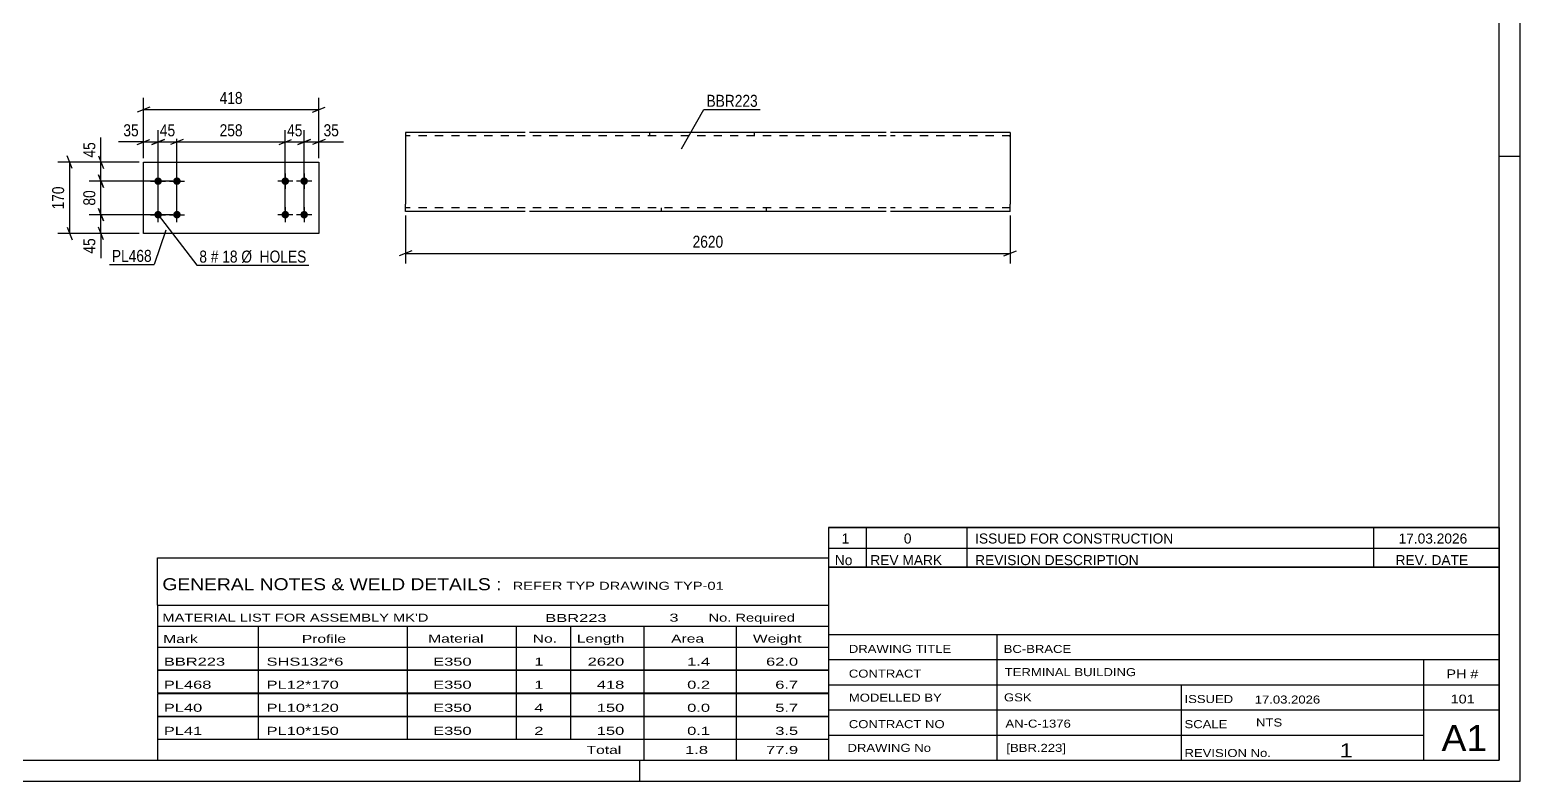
# Model space of a CAD drawing. Header units: millimetres. Extents: x 0 to 594, y 0 to 420.
# Drawn here: x 238.5 to 594, y 0 to 179.2 of the extents above; entities that cross this region are included whole.
import ezdxf

# ---------------------------------------------------------------- set-up
doc = ezdxf.new("R2010")
doc.units = ezdxf.units.MM
doc.linetypes.add('DXK_LINE_DOT2', pattern=[3.9198, 1.9599, -1.9599])
doc.styles.add('Arial Narrow', font='ARIALN.TTF', dxfattribs={"height": 0.2})

# ---------------------------------------------------------------- blocks, each defined once
blk = doc.blocks.new('Unknown-582683118-1128')
at = {"color": 5, "linetype": 'Continuous'}
for p, q in [((594, 0), (594, 420)), ((589, 5), (589, 415)), ((594, 149), (589, 149)), ((5, 5), (589, 5)), ((384, 0), (384, 5)), ((0, 0), (594, 0))]:
    blk.add_line(p, q, dxfattribs=at)
blk = doc.blocks.new('Part-582683118-3811 - 3810')
at = {"color": 2, "linetype": 'Continuous'}
for p, q in [((265.63, 147.64), (307.47, 147.64)), ((265.63, 130.64), (265.63, 147.64)), ((307.47, 147.64), (307.47, 130.64)), ((307.47, 130.64), (265.63, 130.64))]:
    blk.add_line(p, q, dxfattribs=at)
blk = doc.blocks.new('Bolt-582683118-3812 - 3810')
at = {"linetype": 'Continuous'}
for points in [[(299.47, 142.24, -1), (299.47, 144.04, -1)], [(303.97, 142.24, -1), (303.97, 144.04, -1)], [(299.47, 134.24, -1), (299.47, 136.04, -1)], [(303.97, 134.24, -1), (303.97, 136.04, -1)]]:
    blk.add_hatch(color=1, dxfattribs=at).paths.add_polyline_path(points)
at = {"color": 1, "linetype": 'Continuous'}
for p, q in [((301.27, 143.14), (297.67, 143.14)), ((299.47, 144.94), (299.47, 141.34)), ((305.77, 143.14), (302.17, 143.14)), ((303.97, 144.94), (303.97, 141.34)), ((301.27, 135.14), (297.67, 135.14)), ((299.47, 136.94), (299.47, 133.34)), ((305.77, 135.14), (302.17, 135.14)), ((303.97, 136.94), (303.97, 133.34))]:
    blk.add_line(p, q, dxfattribs=at)
blk = doc.blocks.new('Bolt-582683118-3813 - 3810')
at = {"linetype": 'Continuous'}
for points in [[(269.13, 144.04, -1), (269.13, 142.24, -1)], [(273.63, 144.04, -1), (273.63, 142.24, -1)], [(269.13, 136.04, -1), (269.13, 134.24, -1)], [(273.63, 136.04, -1), (273.63, 134.24, -1)]]:
    blk.add_hatch(color=1, dxfattribs=at).paths.add_polyline_path(points)
at = {"color": 1, "linetype": 'Continuous'}
for p, q in [((267.33, 143.14), (270.93, 143.14)), ((269.13, 141.34), (269.13, 144.94)), ((271.83, 143.14), (275.43, 143.14)), ((273.63, 141.34), (273.63, 144.94)), ((267.33, 135.14), (270.93, 135.14)), ((269.13, 133.34), (269.13, 136.94)), ((271.83, 135.14), (275.43, 135.14)), ((273.63, 133.34), (273.63, 136.94))]:
    blk.add_line(p, q, dxfattribs=at)
blk = doc.blocks.new('Part-582683118-1532 - 1515')
at = {"color": 2, "linetype": 'Continuous'}
for p, q in [((356.72, 154.76), (328.15, 154.76)), ((328.15, 154.76), (328.15, 137.62)), ((442.8, 154.76), (357.72, 154.76)), ((472.37, 154.76), (443.8, 154.76)), ((472.37, 154.76), (472.37, 137.62)), ((328.15, 136.41), (328.15, 137.62)), ((328.15, 136.04), (328.15, 136.41)), ((328.15, 135.91), (328.15, 136.04)), ((356.72, 135.91), (328.15, 135.91)), ((442.8, 135.91), (357.72, 135.91)), ((472.37, 135.91), (443.8, 135.91)), ((472.37, 135.91), (472.37, 137.62))]:
    blk.add_line(p, q, dxfattribs=at)
at = {"color": 7, "linetype": 'DXK_LINE_DOT2'}
for p, q in [((356.72, 153.91), (328.15, 153.91)), ((442.8, 153.91), (357.72, 153.91)), ((386.3, 154.76), (386.3, 153.91)), ((411.32, 154.76), (411.32, 153.91)), ((472.37, 153.91), (443.8, 153.91)), ((472.37, 153.91), (472.37, 153.84)), ((472.37, 153.84), (472.37, 153.91)), ((472.37, 153.71), (472.37, 153.84)), ((472.37, 153.84), (472.37, 153.71)), ((328.15, 136.97), (328.15, 137.62)), ((328.15, 136.41), (328.15, 137.29)), ((328.15, 136.76), (328.15, 136.83)), ((328.15, 136.76), (328.15, 136.83)), ((356.72, 136.76), (328.15, 136.76)), ((328.15, 135.91), (328.15, 135.91)), ((442.8, 136.76), (357.72, 136.76)), ((389.21, 135.91), (389.21, 136.76)), ((414.23, 135.91), (414.23, 136.76)), ((472.37, 136.76), (443.8, 136.76)), ((472.37, 136.83), (472.37, 137.29)), ((472.37, 136.76), (472.37, 136.83))]:
    blk.add_line(p, q, dxfattribs=at)
blk = doc.blocks.new('StraightDimension-582683118-3819 - 3810')
at = {"color": 7, "linetype": 'Continuous'}
for p, q in [((297.97, 151.89), (300.97, 153.09)), ((299.47, 136.14), (299.47, 155.34)), ((305.47, 153.09), (302.47, 151.89)), ((303.97, 136.14), (303.97, 155.34)), ((299.47, 152.49), (303.97, 152.49))]:
    blk.add_line(p, q, dxfattribs=at)
at = {"color": 0}
blk.add_wipeout([(304.15, 153.24), (304.15, 157.44), (299.3, 157.44), (299.3, 153.24)], dxfattribs=at)
at = {"color": 3, "style": 'Arial Narrow'}
blk.add_text('45', height=2.863, dxfattribs=at).set_placement((299.9, 153.84))
blk = doc.blocks.new('StraightDimension-582683118-3820 - 3810')
at = {"color": 7, "linetype": 'Continuous'}
for p, q in [((275.13, 153.09), (272.13, 151.89)), ((273.63, 136.14), (273.63, 155.34)), ((297.97, 151.89), (300.97, 153.09)), ((299.47, 136.14), (299.47, 155.34)), ((273.63, 152.49), (299.47, 152.49))]:
    blk.add_line(p, q, dxfattribs=at)
at = {"color": 0}
blk.add_wipeout([(289.89, 153.24), (289.89, 157.44), (283.21, 157.44), (283.21, 153.24)], dxfattribs=at)
at = {"color": 3, "style": 'Arial Narrow'}
blk.add_text('258', height=2.863, dxfattribs=at).set_placement((283.81, 153.84))
blk = doc.blocks.new('StraightDimension-582683118-3818 - 3810')
at = {"color": 7, "linetype": 'Continuous'}
for p, q in [((302.47, 151.89), (305.47, 153.09)), ((303.97, 136.14), (303.97, 155.34)), ((308.97, 153.09), (305.97, 151.89)), ((307.47, 148.64), (307.47, 155.34)), ((303.97, 152.49), (307.47, 152.49))]:
    blk.add_line(p, q, dxfattribs=at)
at = {"color": 0}
blk.add_wipeout([(312.86, 153.24), (312.86, 157.44), (308, 157.44), (308, 153.24)], dxfattribs=at)
at = {"color": 7, "linetype": 'Continuous'}
blk.add_line((307.47, 152.49), (313.38, 152.49), dxfattribs=at)
blk.add_line((307.47, 152.49), (313.38, 152.49), dxfattribs=at)
at = {"color": 3, "style": 'Arial Narrow'}
blk.add_text('35', height=2.863, dxfattribs=at).set_placement((308.6, 153.84))
blk = doc.blocks.new('StraightDimension-582683118-3821 - 3810')
at = {"color": 7, "linetype": 'Continuous'}
for p, q in [((267.63, 151.89), (270.63, 153.09)), ((269.13, 136.14), (269.13, 155.34)), ((275.13, 153.09), (272.13, 151.89)), ((273.63, 136.14), (273.63, 155.34)), ((269.13, 152.49), (273.63, 152.49))]:
    blk.add_line(p, q, dxfattribs=at)
at = {"color": 0}
blk.add_wipeout([(273.8, 153.24), (273.8, 157.44), (268.95, 157.44), (268.95, 153.24)], dxfattribs=at)
at = {"color": 3, "style": 'Arial Narrow'}
blk.add_text('45', height=2.863, dxfattribs=at).set_placement((269.55, 153.84))
blk = doc.blocks.new('StraightDimension-582683118-3822 - 3810')
at = {"color": 7, "linetype": 'Continuous'}
for p, q in [((264.13, 151.89), (267.13, 153.09)), ((265.63, 148.64), (265.63, 155.34)), ((270.63, 153.09), (267.63, 151.89)), ((269.13, 136.14), (269.13, 155.34)), ((265.63, 152.49), (269.13, 152.49))]:
    blk.add_line(p, q, dxfattribs=at)
at = {"color": 0}
blk.add_wipeout([(265.1, 153.24), (265.1, 157.44), (260.25, 157.44), (260.25, 153.24)], dxfattribs=at)
at = {"color": 7, "linetype": 'Continuous'}
blk.add_line((265.63, 152.49), (259.72, 152.49), dxfattribs=at)
blk.add_line((265.63, 152.49), (259.72, 152.49), dxfattribs=at)
at = {"color": 3, "style": 'Arial Narrow'}
blk.add_text('35', height=2.863, dxfattribs=at).set_placement((260.85, 153.84))
blk = doc.blocks.new('StraightDimension-582683118-3838 - 3810')
at = {"color": 7, "linetype": 'Continuous'}
for p, q in [((267.13, 160.8), (264.13, 159.6)), ((265.63, 148.64), (265.63, 163.05)), ((265.63, 160.2), (307.47, 160.2)), ((305.97, 159.6), (308.97, 160.8)), ((307.47, 148.64), (307.47, 163.05))]:
    blk.add_line(p, q, dxfattribs=at)
at = {"color": 0}
blk.add_wipeout([(289.89, 160.95), (289.89, 165.15), (283.21, 165.15), (283.21, 160.95)], dxfattribs=at)
at = {"color": 3, "style": 'Arial Narrow'}
blk.add_text('418', height=2.863, dxfattribs=at).set_placement((283.81, 161.55))
blk = doc.blocks.new('StraightDimension-582683118-3842 - 3810')
at = {"color": 7, "linetype": 'Continuous'}
for p, q in [((264.63, 147.64), (252.66, 147.64)), ((254.91, 149.14), (256.11, 146.14)), ((255.51, 143.14), (255.51, 147.64)), ((272.63, 143.14), (252.66, 143.14)), ((256.11, 141.64), (254.91, 144.64))]:
    blk.add_line(p, q, dxfattribs=at)
at = {"color": 0}
blk.add_wipeout([(254.76, 153.02), (250.56, 153.02), (250.56, 148.16), (254.76, 148.16)], dxfattribs=at)
at = {"color": 7, "linetype": 'Continuous'}
blk.add_line((255.51, 147.64), (255.51, 153.54), dxfattribs=at)
blk.add_line((255.51, 147.64), (255.51, 153.54), dxfattribs=at)
at = {"color": 3, "style": 'Arial Narrow'}
blk.add_text('45', height=2.863, rotation=90.0002, dxfattribs=at).set_placement((254.16, 148.76))
blk = doc.blocks.new('StraightDimension-582683118-3843 - 3810')
at = {"color": 7, "linetype": 'Continuous'}
for p, q in [((272.63, 143.14), (252.66, 143.14)), ((254.91, 144.64), (256.11, 141.64)), ((255.51, 135.14), (255.51, 143.14)), ((272.63, 135.14), (252.66, 135.14)), ((256.11, 133.64), (254.91, 136.64))]:
    blk.add_line(p, q, dxfattribs=at)
at = {"color": 0}
blk.add_wipeout([(254.76, 141.56), (250.56, 141.56), (250.56, 136.71), (254.76, 136.71)], dxfattribs=at)
at = {"color": 3, "style": 'Arial Narrow'}
blk.add_text('80', height=2.863, rotation=90.0002, dxfattribs=at).set_placement((254.16, 137.31))
blk = doc.blocks.new('StraightDimension-582683118-4129 - 3810')
at = {"color": 7, "linetype": 'Continuous'}
for p, q in [((264.63, 147.64), (245.22, 147.64)), ((248.67, 146.14), (247.47, 149.14)), ((248.07, 130.64), (248.07, 147.64)), ((247.47, 132.14), (248.67, 129.14)), ((264.63, 130.64), (245.22, 130.64))]:
    blk.add_line(p, q, dxfattribs=at)
at = {"color": 0}
blk.add_wipeout([(247.32, 142.48), (243.12, 142.48), (243.12, 135.79), (247.32, 135.79)], dxfattribs=at)
at = {"color": 3, "style": 'Arial Narrow'}
blk.add_text('170', height=2.863, rotation=90.0002, dxfattribs=at).set_placement((246.72, 136.39))
blk = doc.blocks.new('StraightDimension-582683118-3844 - 3810')
at = {"color": 7, "linetype": 'Continuous'}
for p, q in [((272.63, 135.14), (252.66, 135.14)), ((254.91, 136.64), (256.11, 133.64)), ((255.51, 130.64), (255.51, 135.14)), ((256.11, 129.14), (254.91, 132.14)), ((264.63, 130.64), (252.66, 130.64))]:
    blk.add_line(p, q, dxfattribs=at)
at = {"color": 0}
blk.add_wipeout([(254.76, 130.11), (250.56, 130.11), (250.56, 125.25), (254.76, 125.25)], dxfattribs=at)
at = {"color": 7, "linetype": 'Continuous'}
blk.add_line((255.51, 130.64), (255.51, 124.73), dxfattribs=at)
blk.add_line((255.51, 130.64), (255.51, 124.73), dxfattribs=at)
at = {"color": 3, "style": 'Arial Narrow'}
blk.add_text('45', height=2.863, rotation=90.0002, dxfattribs=at).set_placement((254.16, 125.85))
blk = doc.blocks.new('StraightDimension-582683118-1538 - 1515')
at = {"color": 7, "linetype": 'Continuous'}
for p, q in [((328.15, 134.91), (328.15, 123.51)), ((472.37, 134.91), (472.37, 123.51)), ((329.65, 126.51), (326.65, 125.31)), ((328.15, 125.91), (472.37, 125.91)), ((470.87, 125.31), (473.87, 126.51))]:
    blk.add_line(p, q, dxfattribs=at)
at = {"color": 0}
blk.add_wipeout([(404.52, 126.66), (404.52, 130.86), (396.01, 130.86), (396.01, 126.66)], dxfattribs=at)
at = {"color": 3, "style": 'Arial Narrow'}
blk.add_text('2620', height=2.863, dxfattribs=at).set_placement((396.61, 127.26))
blk = doc.blocks.new('Unknown-582683118-4228')
at = {"color": 7, "linetype": 'Continuous'}
for p, q in [((429, 51.05), (429, 5)), ((429, 51.05), (589, 51.05)), ((589, 51), (589, 5)), ((429, 35), (589, 35)), ((469.14, 35), (469.14, 5)), ((429, 29), (589, 29)), ((571, 5.05), (571, 29.05)), ((429, 23), (589, 23)), ((513.14, 23), (513.14, 5)), ((429, 17), (589, 17)), ((429, 11), (571, 11)), ((429, 5), (589, 5))]:
    blk.add_line(p, q, dxfattribs=at)
at = {"color": 7, "style": 'Arial Narrow'}
for s, height, width, p in [('DRAWING TITLE', 1.9089, 1.425378, (433.88, 30.61)), ('BC-BRACE', 1.909, 1.425378, (470.81, 30.59)), ('CONTRACT', 1.909, 1.425378, (433.88, 24.71)), ('TERMINAL BUILDING', 1.9089, 1.425378, (471.06, 25.07)), ('MODELLED BY', 1.9089, 1.425378, (433.88, 18.98)), ('GSK', 1.909, 1.425378, (470.88, 19.04)), ('ISSUED', 1.909, 1.425378, (513.94, 18.64)), ('17.03.2026', 1.909, 1.425378, (530.69, 18.52)), ('CONTRACT NO', 1.9089, 1.425378, (433.88, 12.66)), ('AN-C-1376', 1.909, 1.425378, (471.23, 12.78)), ('SCALE', 1.909, 1.425378, (513.94, 12.65)), ('A1', 6.204, 1.25, (575.24, 7.2)), ('DRAWING No', 1.909, 1.425378, (433.56, 7)), ('[BBR.223]', 1.909, 1.425378, (471.46, 6.99)), ('REVISION No.', 1.9089, 1.425378, (513.94, 5.77)), ('1', 3.34, 1.5, (550.91, 5.68))]:
    blk.add_text(s, height=height, dxfattribs=dict(at, width=width)).set_placement(p)
at = {"color": 7, "linetype": 'Continuous', "style": 'Arial Narrow'}
for s, height, width, p in [('PH #', 2.1, 1.42538, (576.4, 24.55)), ('101', 2.1, 1.42538, (577.41, 18.55)), ('NTS', 1.909, 1.425378, (531, 13.05))]:
    blk.add_text(s, height=height, dxfattribs=dict(at, width=width)).set_placement(p)
blk = doc.blocks.new('Unknown-582683118-4229')
at = {"color": 7, "linetype": 'Continuous'}
for p, q in [((429, 60.55), (589, 60.55)), ((589, 60.55), (429, 60.55)), ((429, 60.55), (429, 55.55)), ((438, 60.55), (438, 55.55)), ((462, 60.55), (462, 55.55)), ((559, 60.55), (559, 55.55)), ((589, 60.55), (589, 55.55)), ((429, 55.55), (589, 55.55)), ((429, 55.55), (429, 51.05)), ((429, 55.55), (589, 55.55)), ((438, 55.55), (438, 51.05)), ((462, 55.55), (462, 51.05)), ((559, 55.55), (559, 51.05)), ((589, 55.55), (589, 51.05)), ((589, 51.05), (429, 51.05))]:
    blk.add_line(p, q, dxfattribs=at)
at = {"color": 7, "linetype": 'Continuous', "style": 'Arial Narrow'}
for s, height, width, p in [('1', 2.39, 1.196471, (432.16, 56.7)), ('0', 2.39, 1.196471, (447, 56.7)), ('ISSUED FOR CONSTRUCTION', 2.3861, 1.196471, (464, 56.7)), ('17.03.2026', 2.386, 1.196471, (565, 56.7)), ('No', 2.386, 1.2, (430.54, 51.55)), ('REV MARK', 2.386, 1.2, (439, 51.55)), ('REVISION DESCRIPTION', 2.3861, 1.2, (464, 51.55)), ('REV. DATE', 2.386, 1.2, (564.28, 51.55))]:
    blk.add_text(s, height=height, dxfattribs=dict(at, width=width)).set_placement(p)
blk = doc.blocks.new('Unknown-582683118-4230')
at = {"color": 7, "linetype": 'Continuous'}
for p, q in [((269, 53.25), (429, 53.25)), ((269, 42), (269, 53.25)), ((429, 53.25), (429, 42)), ((269, 42), (429, 42)), ((269, 42), (269, 37)), ((429, 42), (429, 37)), ((269, 37), (429, 37)), ((269, 37), (269, 32)), ((293, 37), (293, 32)), ((328.5, 37), (328.5, 32)), ((354.5, 37), (354.5, 32)), ((367.5, 37), (367.5, 32)), ((385, 37), (385, 32)), ((407, 37), (407, 32)), ((429, 37), (429, 32)), ((269, 32), (429, 32)), ((293, 32), (293, 26.5)), ((328.5, 32), (328.5, 26.5)), ((354.5, 32), (354.5, 26.5)), ((367.5, 32), (367.5, 26.5)), ((385, 32), (385, 26.5)), ((407, 32), (407, 26.5)), ((269, 31.95), (269, 26.55)), ((269, 31.95), (429, 31.95)), ((429, 31.95), (429, 26.55)), ((269, 26.55), (429, 26.55)), ((269, 26.45), (269, 21.05)), ((269, 26.45), (429, 26.45)), ((293, 26.5), (293, 21)), ((328.5, 26.5), (328.5, 21)), ((354.5, 26.5), (354.5, 21)), ((367.5, 26.5), (367.5, 21)), ((385, 26.5), (385, 21)), ((407, 26.5), (407, 21)), ((429, 26.45), (429, 21.05)), ((269, 21.05), (429, 21.05)), ((269, 20.95), (269, 15.55)), ((269, 20.95), (429, 20.95)), ((293, 21), (293, 15.5)), ((328.5, 21), (328.5, 15.5)), ((354.5, 21), (354.5, 15.5)), ((367.5, 21), (367.5, 15.5)), ((385, 21), (385, 15.5)), ((407, 21), (407, 15.5)), ((429, 20.95), (429, 15.55)), ((269, 15.55), (429, 15.55)), ((269, 15.45), (269, 10.05)), ((269, 15.45), (429, 15.45)), ((293, 15.5), (293, 10)), ((328.5, 15.5), (328.5, 10)), ((354.5, 15.5), (354.5, 10)), ((367.5, 15.5), (367.5, 10)), ((385, 15.5), (385, 10)), ((407, 15.5), (407, 10)), ((429, 15.45), (429, 10.05)), ((269, 10.05), (429, 10.05)), ((269, 10), (429, 10)), ((269, 10), (269, 5)), ((385, 10), (385, 5)), ((407, 10), (407, 5)), ((429, 10), (429, 5)), ((269, 5), (429, 5))]:
    blk.add_line(p, q, dxfattribs=at)
at = {"color": 7, "style": 'Arial Narrow'}
for s, height, width, p in [('GENERAL NOTES & WELD DETAILS :', 2.8633, 1.4, (270.15, 45.56)), ('REFER TYP DRAWING TYP-01', 1.9089, 1.6, (353.7, 45.66)), ("MATERIAL LIST FOR ASSEMBLY MK'D", 1.9089, 1.6, (270.15, 38.06)), ('BBR223', 1.909, 1.794707, (361.48, 37.97)), ('3', 1.91, 1.794707, (391.08, 38.06)), ('No. Required', 1.9089, 1.6, (400.41, 38.06)), ('Mark', 1.909, 1.7, (270.34, 33)), ('Profile', 1.909, 1.7, (303.41, 33)), ('Material', 1.909, 1.7, (333.54, 33.06)), ('No.', 1.909, 1.7, (358.5, 33.06)), ('Length', 1.909, 1.7, (369, 33.06)), ('Area', 1.909, 1.7, (391.5, 33.06)), ('Weight', 1.909, 1.7, (411, 33.06))]:
    blk.add_text(s, height=height, dxfattribs=dict(at, width=width)).set_placement(p)
at = {"color": 7, "linetype": 'Continuous', "style": 'Arial Narrow'}
for s, height, width, p in [('BBR223', 1.909, 1.794707, (270.5, 27.56)), ('SHS132*6', 1.909, 1.794707, (295, 27.56)), ('E350', 1.909, 1.794707, (334.74, 27.56)), ('1', 1.91, 1.794707, (358.86, 27.56)), ('2620', 1.909, 1.794707, (371.58, 27.56)), ('1.4', 1.909, 1.794707, (395.32, 27.56)), ('62.0', 1.909, 1.794707, (414.14, 27.56)), ('PL468', 1.909, 1.794707, (270.5, 22.06)), ('PL12*170', 1.909, 1.794707, (295, 22.06)), ('E350', 1.909, 1.794707, (334.74, 22.06)), ('1', 1.91, 1.794707, (358.86, 22.06)), ('418', 1.909, 1.794707, (373.77, 22.06)), ('0.2', 1.909, 1.794707, (395.32, 22.06)), ('6.7', 1.909, 1.794707, (416.33, 22.06)), ('PL40', 1.909, 1.794707, (270.5, 16.56)), ('PL10*120', 1.909, 1.794707, (295, 16.56)), ('E350', 1.909, 1.794707, (334.74, 16.56)), ('4', 1.91, 1.794707, (358.86, 16.56)), ('150', 1.909, 1.794707, (373.77, 16.56)), ('0.0', 1.909, 1.794707, (395.32, 16.56)), ('5.7', 1.909, 1.794707, (416.33, 16.56)), ('PL41', 1.909, 1.794707, (270.5, 11.06)), ('PL10*150', 1.909, 1.794707, (295, 11.06)), ('E350', 1.909, 1.794707, (334.74, 11.06)), ('2', 1.91, 1.794707, (358.86, 11.06)), ('150', 1.909, 1.794707, (373.77, 11.06)), ('0.1', 1.909, 1.794707, (395.32, 11.06)), ('3.5', 1.909, 1.794707, (416.33, 11.06)), ('Total', 1.909, 1.7, (371.33, 6.5)), ('1.8', 1.909, 1.794707, (394.83, 6.5)), ('77.9', 1.909, 1.794707, (414.14, 6.5))]:
    blk.add_text(s, height=height, dxfattribs=dict(at, width=width)).set_placement(p)
blk = doc.blocks.new('Mark-582683118-3861 - 3810')
at = {"color": 0}
blk.add_wipeout([(267.62, 123.88), (267.62, 126.88), (258.11, 126.88), (258.11, 123.88)], dxfattribs=at)
blk.add_wipeout([(267.62, 123.88), (267.62, 126.88), (258.11, 126.88), (258.11, 123.88)], dxfattribs=at)
at = {"color": 30, "linetype": 'Continuous'}
for p in [(271.01, 131.48), (257.51, 123.28)]:
    blk.add_line(p, (268.22, 123.28), dxfattribs=at)
at = {"color": 3, "style": 'Arial Narrow'}
blk.add_text('PL468', height=2.863, dxfattribs=at).set_placement((258.11, 123.88))
blk = doc.blocks.new('MarkSet-582683118-3937 - 3810')
at = {"color": 0}
blk.add_wipeout([(280.8, 123.71), (280.8, 126.71), (278.97, 126.71), (278.97, 123.71)], dxfattribs=at)
blk.add_wipeout([(280.8, 123.71), (280.8, 126.71), (278.97, 126.71), (278.97, 123.71)], dxfattribs=at)
at = {"color": 7, "linetype": 'Continuous'}
blk.add_line((269.19, 135.14), (278.37, 123.11), dxfattribs=at)
at = {"color": 0}
blk.add_wipeout([(283.53, 123.71), (283.53, 126.71), (281.7, 126.71), (281.7, 123.71)], dxfattribs=at)
blk.add_wipeout([(283.53, 123.71), (283.53, 126.71), (281.7, 126.71), (281.7, 123.71)], dxfattribs=at)
at = {"color": 3, "style": 'Arial Narrow'}
blk.add_text('8', height=2.86, dxfattribs=at).set_placement((278.97, 123.71))
at = {"color": 0}
blk.add_wipeout([(288.08, 123.71), (288.08, 126.71), (284.43, 126.71), (284.43, 123.71)], dxfattribs=at)
blk.add_wipeout([(288.08, 123.71), (288.08, 126.71), (284.43, 126.71), (284.43, 123.71)], dxfattribs=at)
at = {"color": 3, "style": 'Arial Narrow'}
blk.add_text('#', height=2.86, dxfattribs=at).set_placement((281.7, 123.71))
at = {"color": 0}
blk.add_wipeout([(304.51, 123.71), (304.51, 126.71), (288.98, 126.71), (288.98, 123.71)], dxfattribs=at)
blk.add_wipeout([(304.51, 123.71), (304.51, 126.71), (288.98, 126.71), (288.98, 123.71)], dxfattribs=at)
at = {"color": 7, "linetype": 'Continuous'}
blk.add_line((278.37, 123.11), (305.11, 123.11), dxfattribs=at)
at = {"color": 3, "style": 'Arial Narrow'}
for s, p in [('18', (284.43, 123.71)), ('Ø  HOLES', (288.98, 123.71))]:
    blk.add_text(s, height=2.863, dxfattribs=at).set_placement(p)
blk = doc.blocks.new('Mark-582683118-1528 - 1515')
at = {"color": 0}
blk.add_wipeout([(412.17, 160.87), (412.17, 163.87), (399.93, 163.87), (399.93, 160.87)], dxfattribs=at)
blk.add_wipeout([(412.17, 160.87), (412.17, 163.87), (399.93, 163.87), (399.93, 160.87)], dxfattribs=at)
at = {"color": 30, "linetype": 'Continuous'}
for p, q in [((394, 150.87), (399.33, 160.27)), ((399.33, 160.27), (412.77, 160.27))]:
    blk.add_line(p, q, dxfattribs=at)
at = {"color": 3, "style": 'Arial Narrow'}
blk.add_text('BBR223', height=2.863, dxfattribs=at).set_placement((399.93, 160.87))

msp = doc.modelspace()

# ---------------------------------------------------------------- block references
for name in ['Unknown-582683118-1128', 'Part-582683118-1532 - 1515', 'Part-582683118-3811 - 3810', 'Bolt-582683118-3813 - 3810', 'Bolt-582683118-3812 - 3810', 'Unknown-582683118-4229', 'Unknown-582683118-4230', 'Unknown-582683118-4228']:
    msp.add_blockref(name, (0, 0))

# ---------------------------------------------------------------- next in the draw order: block references
for name in ['Mark-582683118-1528 - 1515', 'StraightDimension-582683118-3819 - 3810', 'StraightDimension-582683118-1538 - 1515']:
    msp.add_blockref(name, (0, 0))

# ---------------------------------------------------------------- next in the draw order: block references
msp.add_blockref('StraightDimension-582683118-3820 - 3810', (0, 0))

# ---------------------------------------------------------------- next in the draw order: block references
for name in ['StraightDimension-582683118-3821 - 3810', 'StraightDimension-582683118-3818 - 3810']:
    msp.add_blockref(name, (0, 0))

# ---------------------------------------------------------------- next in the draw order: block references
msp.add_blockref('StraightDimension-582683118-3822 - 3810', (0, 0))

# ---------------------------------------------------------------- next in the draw order: block references
msp.add_blockref('StraightDimension-582683118-3838 - 3810', (0, 0))

# ---------------------------------------------------------------- next in the draw order: block references
msp.add_blockref('StraightDimension-582683118-3842 - 3810', (0, 0))

# ---------------------------------------------------------------- next in the draw order: block references
msp.add_blockref('StraightDimension-582683118-3843 - 3810', (0, 0))

# ---------------------------------------------------------------- next in the draw order: block references
msp.add_blockref('StraightDimension-582683118-4129 - 3810', (0, 0))

# ---------------------------------------------------------------- next in the draw order: block references
msp.add_blockref('StraightDimension-582683118-3844 - 3810', (0, 0))

# ---------------------------------------------------------------- next in the draw order: block references
msp.add_blockref('Mark-582683118-3861 - 3810', (0, 0))

# ---------------------------------------------------------------- next in the draw order: block references
msp.add_blockref('MarkSet-582683118-3937 - 3810', (0, 0))

doc.saveas('drawing.dxf')
